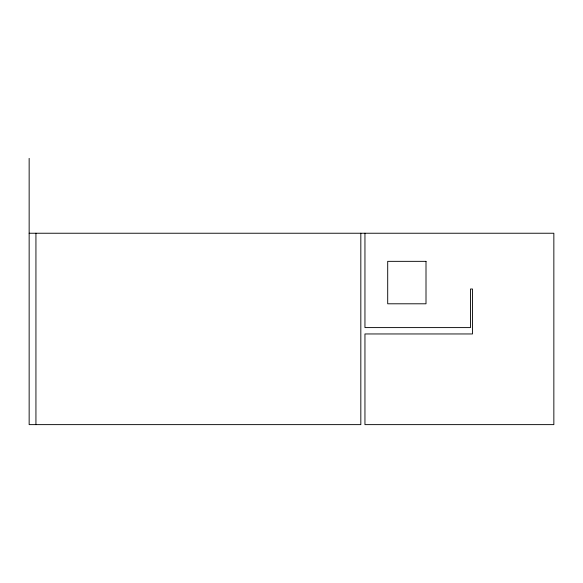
<?xml version="1.0" encoding="UTF-8"?>
<svg xmlns="http://www.w3.org/2000/svg" width="583" height="583" viewBox="0 0 583 583"><rect width="100%" height="100%" fill="white"/><g stroke="black" fill="none" stroke-linecap="round" stroke-linejoin="round"><path stroke-width="0.87" d="M29.15 233.236L553.85 233.236L553.85 424.628L364.951 424.628L364.951 333.957L472.478 333.957L472.478 289.008L470.503 289.008L470.503 327.595L364.951 327.595L364.951 233.236M360.826 233.236L360.826 424.628L29.15 424.628L29.15 158.372M35.935 233.236L35.935 424.628M426.005 261.344L387.702 261.344L387.702 303.794L426.005 303.794L426.005 261.344"/></g></svg>
